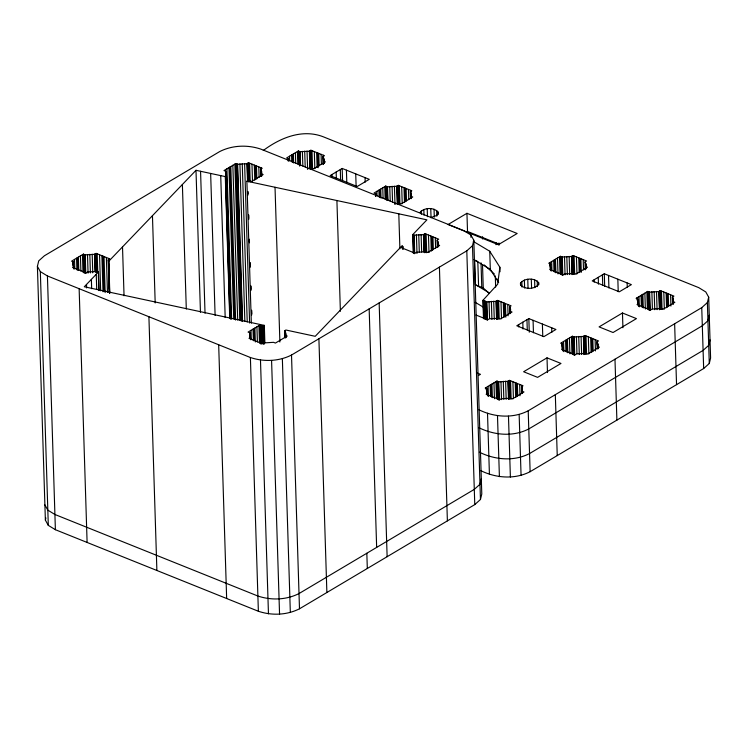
<?xml version="1.0" encoding="UTF-8"?>
<svg xmlns="http://www.w3.org/2000/svg" width="748" height="748" viewBox="0 0 748 748"><rect width="100%" height="100%" fill="white"/><g stroke="black" fill="none" stroke-linecap="round" stroke-linejoin="round"><path stroke-width="1.12" d="M473.334 241.436L489.744 251.234L499.879 267.242L497.682 284.193L482.909 300.331L483.479 318.47L484.508 318.891L483.937 300.743M37.4 266.372L38.728 260.865L44.413 255.769L219.697 151.564C232.348 145.168 247.457 144.616 260.809 149.104L463.788 230.655L470.885 234.994L473.811 240.239L481.787 493.998L480.459 499.496L474.774 504.601L299.49 608.797C286.83 615.202 271.73 615.744 258.369 611.256L55.389 529.706L48.302 525.367L45.376 520.122L37.4 266.372L40.327 271.618L48.302 525.367M45.376 520.122L45.909 517.925M480.459 499.496L472.484 245.737L473.811 240.239M481.31 478.767L479.982 484.265L474.297 489.37L299.004 593.566C286.353 599.971 271.253 600.522 257.892 596.034L54.913 514.484L47.825 510.145L44.899 504.9M480.88 470.698C496.13 478.178 514.755 479.618 530.126 471.698L703.662 368.54L709.282 363.491L707.374 302.585L708.683 297.143L705.785 291.944L698.772 287.653L323.08 136.716C302.173 128.693 280.191 137.875 263.296 150.488M709.254 315.282L707.945 320.733L702.316 325.782L528.78 428.941C513.091 437.066 494.119 435.261 478.627 427.576M710.03 339.901L708.711 345.342L703.092 350.401L529.556 453.55C513.867 461.675 494.895 459.88 479.403 452.194M709.282 363.491L710.6 358.04L708.683 297.143M74.145 268.812L73.117 264.231L73.388 261.903L71.556 261.164L83.365 254.142L85.197 254.881L94.538 254.32L96.118 253.385L109.797 258.873L108.217 259.818L109.236 292.393M260.856 176.191L260.641 169.207L262.221 168.272L248.542 162.774L246.962 163.719L237.621 164.27L235.798 163.541L223.979 170.563L225.812 171.292L225.541 173.62L226.494 175.883L230.992 318.994M261.398 176.126L261.594 171.47L260.641 169.207M323.155 164.56L322.912 156.622L324.473 155.687L310.934 150.245L309.363 151.18L300.126 151.732L298.312 151.002L286.615 157.95L288.429 158.679L288.167 160.988M264.867 342.846L264.325 325.389L261.697 325.791L259.874 325.062L248.056 332.084L249.888 332.813L249.617 335.141L250.645 339.723M323.66 163.419L323.856 158.847L322.912 156.622M285.343 331.841L285.521 337.657L285.671 332.982L284.717 330.728L285.904 330.018L315.217 336.31L402.302 245.522L403.069 249.121M410.493 198.519L410.278 191.722L411.839 190.787L398.301 185.345L396.739 186.28L387.492 186.832L385.678 186.102L373.991 193.059L375.795 193.788L375.533 196.088M521.693 393.532L521.487 386.725L523.048 385.8L509.51 380.358L507.939 381.284L498.701 381.835L496.887 381.106L485.19 388.062L487.004 388.792L486.742 391.092L487.752 395.599M510.314 313.58L510.51 309.008L509.566 306.774L511.127 305.839L497.588 300.406L496.018 301.332L486.78 301.883L482.909 300.331M551.285 270.795L550.266 266.288L550.537 263.988L548.723 263.259L560.42 256.312L562.234 257.031L571.472 256.48L573.033 255.554L586.582 260.996L585.011 261.922L585.263 269.86M597.147 348.68L596.932 341.873L598.494 340.948L584.955 335.506L583.393 336.432L574.146 336.983L572.342 336.263L560.645 343.21L562.459 343.94L562.262 348.512L562.169 343.828M585.637 263.025L585.815 268.691L585.955 264.156L585.011 261.922M672.592 303.828L672.387 297.021L673.948 296.096L660.409 290.654L658.838 291.58L649.601 292.141L647.787 291.411L636.09 298.359L637.904 299.088L637.642 301.397L638.652 305.895M419.965 212.526C424.032 207.43 433.803 207.084 438.094 212.058L438.16 214.33M538.635 282.604L538.644 284.352C534.577 289.448 524.806 289.794 520.515 284.82L520.505 283.071C524.572 277.976 534.343 277.639 538.635 282.604L538.7 284.876M74.071 266.484L72.491 267.429L86.17 272.917L87.75 271.982L97.081 271.421L98.465 271.982L84.29 286.764L264.325 325.389M226.494 175.883L225.298 176.593L195.995 170.301L108.909 261.089L108.217 259.818M413.326 253.245L412.746 234.629L426.921 219.847L246.887 181.222L251.347 323.173M40.327 271.618L47.423 275.956L250.393 357.507C263.754 361.995 278.854 361.443 291.514 355.038L466.799 250.842L472.484 245.737M478.972 409.801C494.222 417.281 512.838 418.712 528.21 410.792L701.746 307.643L707.374 302.585M311.991 150.675L312.561 168.814L311.262 168.534L310.691 150.395M342.182 168.44L330.111 175.621L357.198 186.495L369.269 179.324L342.182 168.44L342.575 180.913M399.357 185.775L399.928 203.914L398.086 203.961L397.515 185.813M250.571 337.395L248.991 338.339L262.67 343.837L264.25 342.893L273.581 342.332L275.414 343.07L287.232 336.048L285.399 335.31M402.994 246.793L401.414 247.728L415.093 253.226L416.673 252.291L426.014 251.73L427.837 252.469L439.656 245.447L437.823 244.708L438.094 242.38L437.141 240.127L438.721 239.182L425.042 233.685L423.462 234.629L414.13 235.19L412.746 234.629M466.948 213.302L448.08 224.512L498.318 244.699L517.177 233.488L466.948 213.302L467.519 231.45L499.58 244.325M551.211 268.523L549.649 269.458L563.188 274.899L564.759 273.964L573.996 273.413L575.81 274.142L587.507 267.186L585.693 266.456M498.645 300.827L499.215 318.975L497.373 319.013L496.803 300.864M574.099 255.975L574.67 274.123L572.828 274.161L572.257 256.022M528.845 318.601L516.765 325.773L543.852 336.656L555.923 329.475L528.845 318.601L529.266 332.206M604.29 273.749L592.22 280.921L619.307 291.804L631.377 284.623L604.29 273.749L604.683 286.222M478.589 375.449L480.478 374.327L477.299 373.056M547.012 357.843L523.619 371.747L537.606 377.366L560.991 363.453L547.012 357.843L547.48 372.579M622.467 312.991L599.073 326.895L613.051 332.514L636.445 318.611L622.467 312.991L622.925 327.736M487.677 393.326L486.116 394.261L499.655 399.703L501.225 398.768L510.463 398.216L512.277 398.946L523.974 391.989L522.16 391.26L522.422 388.96L521.487 386.725M562.187 346.249L563.132 348.475L561.57 349.41L575.109 354.851L576.671 353.916L585.918 353.365L587.722 354.094L599.419 347.137L597.605 346.418L597.876 344.108L596.932 341.873M638.586 303.623L637.015 304.558L650.554 309.999L652.125 309.064L661.363 308.513L663.177 309.242L674.874 302.295L673.06 301.566L673.331 299.256L672.387 297.021M510.566 380.779L511.136 398.927L509.295 398.964L508.724 380.816M586.011 335.927L586.582 354.075L584.74 354.113L584.169 335.974M661.466 291.075L662.036 309.223L660.194 309.261L659.624 291.122M430.839 217.584L436.785 215.452L438.104 213.806L438.094 212.058M246.887 181.222L249.505 180.82L251.337 181.549L263.156 174.527L261.323 173.798M307.316 168.683L311.888 168.104L313.702 168.833L325.399 161.886L323.585 161.157M394.682 203.783L399.254 203.213L401.068 203.933L412.765 196.986L410.951 196.257L411.222 193.956L410.278 191.722M489.211 293.328L483.245 288.008L475.373 284.848L474.606 260.239L477.813 261.529L478.58 286.138M510.239 311.308L512.053 312.038L500.356 318.994L498.542 318.265L489.304 318.816L487.743 319.751L476.027 315.039M473.905 259.575L490.314 269.383L498.654 282.557M475.644 284.764L489.155 292.842M475.251 302.332L483.937 307.522M484.18 264.914L494.409 274.03M497.121 279.004L498.514 282.164M701.746 307.643L703.662 368.54M674.631 323.753L676.547 384.659M673.331 299.256L673.452 303.81M673.34 301.678L673.415 303.94M673.004 298.125L673.135 303.828M672.63 296.881L672.845 303.688M670.563 294.731L670.919 306.072M668.235 293.796L668.628 306.269M667.179 293.375L667.609 306.979M666.122 292.945L666.58 307.69M663.794 292.01L664.327 309.027M660.409 290.654L660.98 308.793M660.166 290.804L660.727 308.943M659.082 291.44L659.652 309.579M658.838 291.58L659.409 309.728M656.51 291.496L657.081 309.644M654.173 291.561L654.743 309.709M651.863 291.776L652.396 308.784M649.601 292.141L650.171 310.28M649.32 292.019L649.89 310.168L648.357 309.55L647.787 291.411M648.694 291.776L649.264 309.915M648.067 291.524L648.638 309.663M646.87 291.954L647.413 308.961M644.86 293.151L645.365 309.027M642.85 294.338L643.28 307.952M641.943 294.89L642.336 307.363M641.027 295.432L641.382 306.764M639.016 296.619L639.334 306.83M638.334 303.772L638.409 306.044M637.904 299.088L638.044 303.623M637.623 298.976L637.726 303.641M637.006 297.816L637.081 300.088M627.142 282.931L627.282 287.466M617.839 279.191L618.222 291.664M614.978 359.218L616.894 420.114M608.526 275.451L608.919 287.924M602.402 274.871L602.729 285.072M598.26 277.33L598.465 284.137M597.876 344.108L597.998 348.661M597.895 346.53L597.961 348.792M597.559 342.977L597.68 348.68M597.175 341.733L597.287 345.137M594.108 279.799L594.174 282.071M595.109 339.583L595.464 350.924M592.781 338.648L593.173 351.121M591.724 338.227L592.154 351.831M590.668 337.797L591.135 352.542M588.339 336.862L588.872 353.869M585.955 264.156L586.049 268.841M583.197 259.631L583.515 269.841M584.955 335.506L585.525 353.645M584.712 335.646L585.282 353.795M583.636 336.291L584.207 354.43M580.869 258.696L581.29 272.309M583.393 336.432L583.964 354.58M579.812 258.275L580.233 271.879M578.746 257.845L579.214 272.59M581.065 336.348L581.635 354.496M576.428 256.91L576.96 273.918M578.728 336.413L579.298 354.561M576.409 336.628L576.942 353.636M573.033 255.554L573.604 273.693M572.79 255.694L573.361 273.843M571.715 256.34L572.285 274.479M574.146 336.983L574.716 355.132M571.472 256.48L572.042 274.628M573.866 336.871L574.436 355.019L573.192 354.515L572.622 336.376M573.239 336.628L573.81 354.767M572.342 336.263L572.912 354.402M569.144 256.396L569.714 274.544M571.425 336.806L571.958 353.813M566.806 256.461L567.377 274.61M569.415 337.993L569.911 353.869M567.405 339.19L567.835 352.804M564.497 256.676L565.067 274.815M566.488 339.732L566.881 352.205M565.572 340.275L565.937 351.616M562.234 257.031L562.805 275.18M561.944 256.919L562.515 275.068M561.327 256.676L561.898 274.815L560.991 274.451L560.42 256.312M563.562 341.471L563.889 351.682M560.701 256.424L561.271 274.563M563.132 348.475L563.207 350.747M562.889 348.624L562.954 350.887M562.459 343.94L562.599 348.475M559.504 256.854L560.037 273.861M561.552 342.668L561.626 344.94M557.494 258.041L557.999 273.918M555.484 259.238L555.914 272.852M554.567 259.78L554.96 272.253M553.66 260.323L554.016 271.664M551.65 261.519L551.93 270.589M555.325 394.673L557.241 455.579M550.967 268.672L551.042 270.935M550.537 263.988L550.678 268.523M550.257 263.876L550.397 268.41M550.248 265.138L550.341 268.56M549.64 262.716L549.705 264.988M551.697 327.774L551.837 332.318M542.384 324.034L542.777 336.507M537.214 280.977L537.391 286.643M534.596 279.771L534.839 287.709M533.072 320.294L533.464 332.767M531.304 279.2L531.594 288.27M527.77 279.294L528.051 288.363M526.957 319.714L527.275 329.924M524.385 280.07L524.638 288.008M528.21 410.792L530.126 471.698M521.824 281.426L522.001 287.092M522.805 322.182L523.02 328.989M520.505 283.071L520.58 285.343M521.992 385.37L522.057 387.642M522.104 387.829L522.226 393.532M518.654 324.651L518.729 326.923M519.664 384.435L520.019 395.776M519.149 414.467L521.066 475.373M517.336 383.5L517.728 395.973M516.279 383.079L516.7 396.683M515.222 382.649L515.681 397.394M510.51 309.008L510.575 311.271M512.894 381.714L513.427 398.721M510.183 307.877L510.36 313.543M509.884 308.896L509.949 311.168M509.566 306.774L509.781 313.58M507.742 304.483L508.098 315.824M509.51 380.358L510.08 398.497M509.257 380.498L509.827 398.647M508.182 381.143L508.752 399.282M505.414 303.548L505.844 317.152M507.939 381.284L508.509 399.432M508.472 416.15L510.388 477.056M504.358 303.127L504.788 316.731M503.301 302.697L503.759 317.442M505.611 381.2L506.181 399.339M499.879 267.242L500.019 271.776M500.973 301.762L501.506 318.77M498.953 242.96L499.019 245.194M503.273 381.265L503.843 399.404M500.964 381.48L501.534 399.619M495.933 242.474L496.008 244.718M497.588 300.406L498.159 318.545M497.345 300.546L497.916 318.695M496.27 301.192L496.84 319.331M495.298 275.909L495.644 287.092M498.701 381.835L499.271 399.984M496.018 301.332L496.588 319.48M498.42 381.723L498.991 399.871L497.738 399.367L497.168 381.228M497.794 381.471L498.364 399.619M496.887 381.106L497.457 399.254M497.495 415.766L499.402 476.663M493.699 301.248L494.269 319.387M495.971 381.658L496.504 398.665M493.96 382.845L494.465 398.721M489.744 251.234L490.314 269.383M491.361 301.313L491.932 319.452M491.95 384.042L492.38 397.646M489.042 301.528L489.575 318.536M491.043 384.584L491.436 397.057M490.127 385.127L490.482 396.468M486.78 301.883L487.35 320.032M486.499 301.771L487.07 319.92M485.873 301.519L486.443 319.667L485.826 319.415L485.256 301.276M488.117 386.323L488.435 396.534M484.966 301.154L485.536 319.303M482.544 236.761L482.619 238.995M484.648 301.033L485.218 319.172M487.434 393.476L487.509 395.739M487.004 388.792L487.144 393.326M486.724 388.68L486.808 393.364M487.509 413.233L489.416 474.129M482.507 264.521L483.245 288.008M486.106 387.52L486.181 389.783M483.227 300.462L483.797 318.601M481.02 262.81L481.787 287.428M470.885 234.994L470.95 237.322M466.799 250.842L474.774 504.601M439.413 267.13L447.388 520.879M438.094 242.38L438.169 244.708M437.767 241.23L437.954 247.055L437.758 242.249M436.673 210.431L436.851 216.097M437.421 241.136L437.608 246.962M437.141 240.127L437.356 247.102M435.299 237.808L435.626 248.28M434.055 209.225L434.308 217.163M432.952 236.864L433.354 249.664M431.877 236.433L432.316 250.402M430.764 208.655L431.054 217.724M430.811 236.003L431.287 251.132M428.464 235.059L429.006 252.515M427.23 208.748L427.473 216.686M426.108 234.115L426.697 252.731M425.042 233.685L425.631 252.3M424.799 233.834L425.378 252.45M423.845 209.524L424.023 215.2M424.247 234.161L424.836 252.777M423.705 234.479L424.256 251.936M423.462 234.629L424.013 252.085M421.283 210.88L421.386 214.283M421.105 234.545L421.657 251.992M418.749 234.61L419.301 252.057M416.412 234.825L416.991 253.441M414.13 235.19L414.673 252.637M413.915 235.096L414.495 253.712M413.438 234.909L414.018 253.525M412.961 234.722L413.541 253.338M411.222 193.956L411.288 196.219M411.241 196.369L411.307 198.641M410.783 190.366L411.026 198.529M410.521 191.572L410.736 198.379M408.455 189.431L408.782 199.632M406.127 188.496L406.519 200.969M405.07 188.066L405.5 201.679M404.014 187.645L404.481 202.381M401.685 186.71L402.218 203.718M402.789 246.475L402.826 249.271M398.301 185.345L398.871 203.493M398.058 185.495L398.628 203.634M398.796 213.816L399.89 248.719M396.982 186.13L397.553 204.279M396.739 186.28L397.272 203.288M394.411 186.196L394.981 204.335M392.074 186.261L392.569 202.138M389.755 186.476L390.222 201.212M387.492 186.832L387.922 200.436M387.212 186.72L387.642 200.324M386.585 186.467L387.015 200.071M385.968 186.215L386.389 199.828M385.678 186.102L386.108 199.707M384.771 186.645L385.164 199.118M382.761 187.842L383.079 198.052M380.751 189.038L381.031 198.108M379.834 189.581L380.087 197.519M378.918 190.123L379.133 196.93M376.908 191.32L377.057 195.854M375.795 193.788L375.87 196.051M379.152 302.94L387.127 556.699M375.515 193.667L375.589 195.939M365.043 177.622L365.183 182.157M369.157 308.887L376.655 547.414M355.73 173.882L356.123 186.355M366.829 553.249L367.315 568.48M346.418 170.142L346.81 182.615M340.303 169.562L340.621 179.763M336.151 172.031L336.366 178.828M336.909 200.539L340.387 311.336M332 174.499L332.075 176.762M323.856 158.847L323.996 163.382M323.875 159.997L323.94 163.541M323.416 155.266L323.706 163.391M323.155 156.472L323.407 164.41M321.088 154.331L321.406 164.532M318.76 153.396L319.153 165.869M317.704 152.966L318.162 167.711M316.647 152.545L317.105 167.281M314.319 151.61L314.852 168.618M318.9 338.76L326.876 592.519M310.934 150.245L311.505 168.394M310.149 150.713L310.719 168.852M309.607 151.031L310.177 169.179M309.363 151.18L309.896 168.188M307.035 151.096L307.606 169.235M304.698 151.152L305.203 167.028M302.388 151.367L302.846 166.112M300.126 151.732L300.556 165.336M299.845 151.62L300.266 165.224M299.219 151.367L299.686 166.112M298.592 151.115L299.022 164.719M298.312 151.002L298.742 164.607M297.395 151.545L297.788 164.018M295.385 152.742L295.712 162.942M293.375 153.938L293.665 163.008M292.468 154.481L292.711 162.419M291.552 155.023L291.767 161.82M289.541 156.22L289.682 160.755M288.429 158.679L288.504 160.951M291.514 355.038L299.49 608.797M285.671 332.982L285.811 337.638M285.689 334.15L285.755 337.759M284.904 330.616L285.119 337.6M284.717 330.728L284.932 337.713M282.361 358.75L290.336 612.509M275.021 187.252L279.883 342.004M271.58 360.452L279.556 614.211M261.594 171.47L261.66 173.798M261.604 173.91L261.678 176.238M261.146 167.842L261.407 175.986M260.921 170.226L261.108 176.042M258.799 166.898L259.126 177.369M263.661 325.474L264.24 344.089M262.997 325.567L263.586 344.183M262.352 325.67L262.894 343.126M261.697 325.791L262.249 343.248M256.452 165.953L256.854 178.753M261.417 325.679L261.968 343.136M260.79 325.427L261.37 344.043M255.377 165.523L255.816 179.483M260.154 325.174L260.743 343.79M259.874 325.062L260.454 343.678M260.482 360.069L268.457 613.818M254.311 165.093L254.788 180.221M258.948 325.604L259.5 343.061M251.964 164.149L252.506 181.605M256.919 326.811L257.396 341.939M249.608 163.204L250.197 181.82M254.89 328.017L255.33 341.986M253.965 328.568L254.329 340.2M248.542 162.774L249.121 181.39M248.289 162.924L248.878 181.54M247.747 163.242L248.336 181.858M253.039 329.12L253.404 340.751M247.205 163.569L247.756 181.025M247.878 191.61L247.953 193.938M248.719 218.369L248.607 214.882L248.71 219.566M249.383 239.313L249.449 241.641M250.225 266.073L250.113 262.585L250.215 267.27M250.954 289.345L250.842 285.858L250.945 290.542M251.609 310.289L251.721 313.786M246.962 163.719L247.504 181.166M247.84 191.638L247.943 195.135M249.336 239.341L249.449 242.838M251.562 310.327L251.711 314.973M251.01 330.326L251.3 339.629M244.605 163.625L249.617 323.033M249.888 332.813L250.038 337.47M249.598 332.701L249.71 337.47M250.393 357.507L258.369 611.256M242.249 163.69L247.223 321.939M239.912 163.906L244.848 320.986M237.621 164.27L242.558 321.35M237.34 164.158L242.277 321.238M236.705 163.906L241.641 320.986M236.078 163.653L241.015 320.733M235.798 163.541L240.734 320.621M234.872 164.083L239.771 320.004M232.843 165.289L237.705 320.051M230.814 166.505L235.639 320.088M229.888 167.047L234.676 319.471M228.963 167.599L233.722 318.863M226.934 168.805L231.646 318.9M226.307 175.986L230.805 319.106M225.812 171.292L225.961 175.948M225.896 176.238L230.356 318.19M225.522 171.18L225.634 175.948M225.485 176.481L229.945 318.433M225.298 176.593L229.758 318.545M220.725 175.602L225.185 317.563M218.678 344.763L226.653 598.512M210.646 173.443L215.106 315.394M200.567 171.283L205.027 313.234M195.995 170.301L200.455 312.253M182.381 184.485L186.299 308.989M152.452 215.695L155.191 302.959M148.908 316.731L156.884 570.481M122.513 246.905L124.046 295.778M108.722 258.453L109.797 293.347M108.61 260.444L109.629 293.029M108.46 259.668L108.825 271.309M109.077 279.453L109.479 292.253M108.423 260.126L109.451 292.711M106.375 257.508L107.469 292.412M104.019 256.555L105.159 292.627M102.953 256.134L104.047 291.037M101.887 255.704L103.018 291.767M99.531 254.759L100.671 290.822M98.465 271.982L99.054 290.598M98.362 275.386L98.83 290.505M97.184 253.815L97.773 272.431M96.118 253.385L96.698 272.001M95.866 253.525L96.455 272.141M96.249 274.292L96.726 289.411M95.323 253.853L95.912 272.468M94.781 254.17L95.333 271.627M94.538 254.32L95.08 271.776M92.182 254.236L92.771 272.852M91.378 279.369L91.667 288.681M89.825 254.301L90.405 272.917M87.488 254.516L88.068 273.132M86.506 284.446L86.609 287.943M85.197 254.881L85.786 273.497M84.917 254.769L85.496 273.385M84.281 254.516L84.87 273.132M83.654 254.264L84.243 272.88M83.365 254.142L83.954 272.758M82.448 254.694L82.991 272.15M80.419 255.9L80.887 271.028M78.381 257.106L78.783 269.906M79.138 288.7L87.105 542.45M77.465 257.658L77.867 270.458M76.539 258.2L76.904 269.841M74.51 259.416L74.8 268.719M73.818 266.634L73.893 268.962M73.388 261.903L73.5 265.39M73.098 261.791L73.248 266.438M73.098 263.072L73.173 265.4M47.423 275.956L55.389 529.706"/></g></svg>
